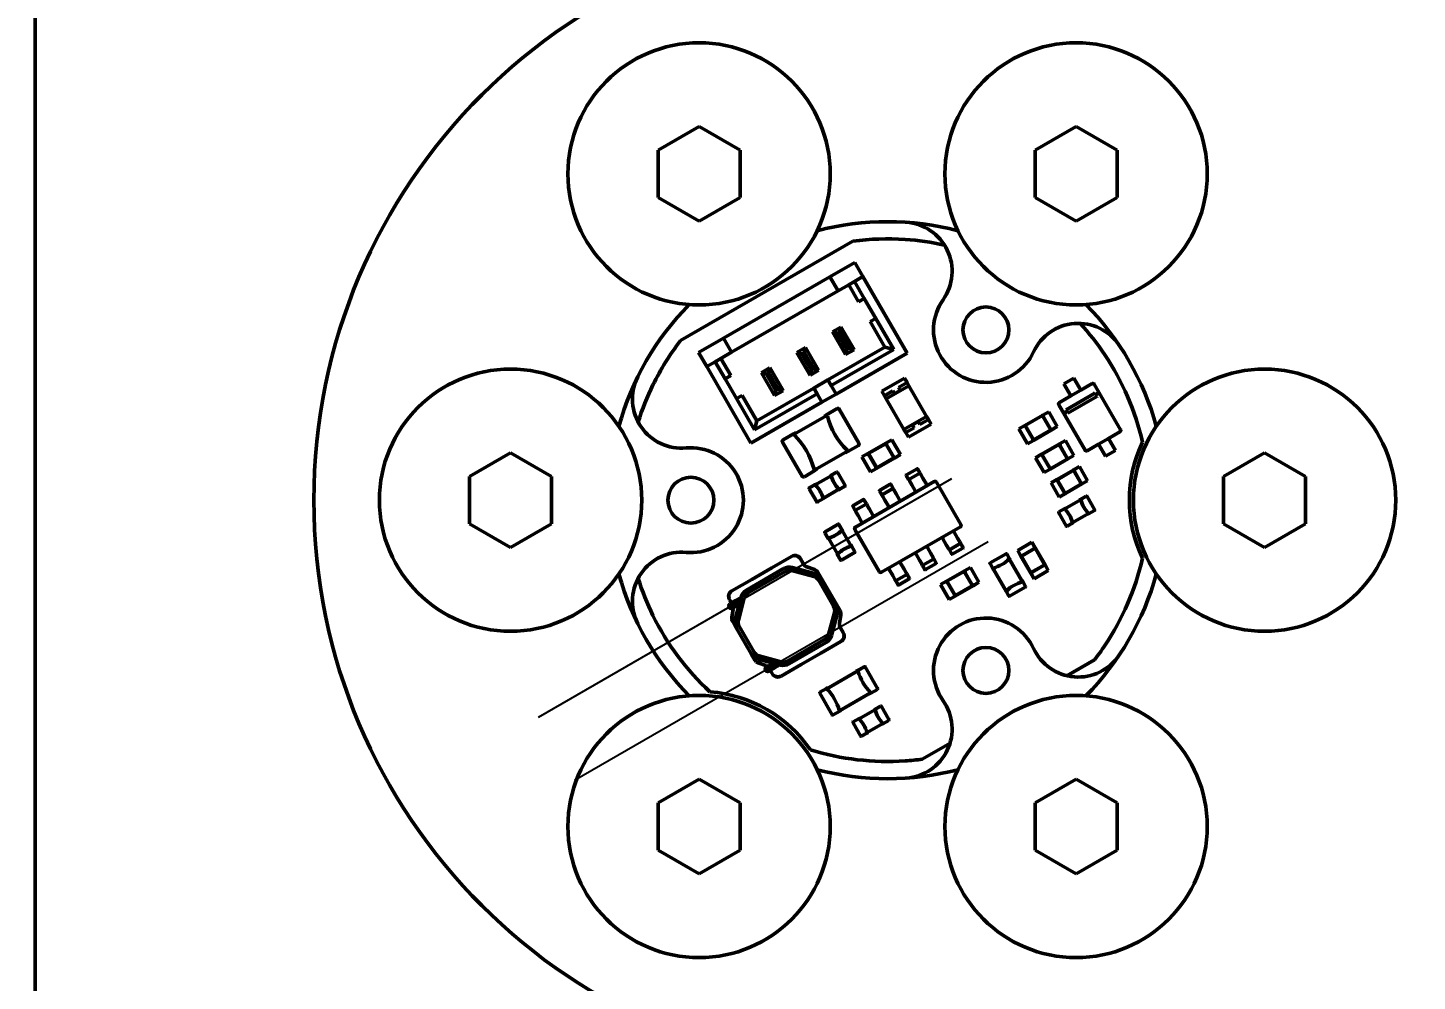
# Model space of a CAD drawing. Header units: millimetres. Extents: x 0 to 594, y 0 to 420.
# Drawn here: x 121.21 to 142.4, y 312.24 to 326.78 of the extents above; entities that cross this region are included whole.
import ezdxf

# ---------------------------------------------------------------- set-up
doc = ezdxf.new("R2010")
doc.units = ezdxf.units.MM
doc.header["$LTSCALE"] = 0.75
doc.linetypes.add('CENTER2', pattern=[28.575, 19.05, -3.175, 3.175, -3.175])
for name, color, linetype, lineweight in [('FD_Dimensions', 7, 'Continuous', 25), ('Smart Centers', 7, 'CENTER2', 25), ('Visible', 7, 'Continuous', 50)]:
    doc.layers.add(name, color=color, linetype=linetype, lineweight=lineweight)
doc.styles.get("Standard").update_dxf_attribs({"font": 'arial.ttf'})
doc.dimstyles.new('Dim-ISO-25', dxfattribs={"dimtxt": 3.5, "dimasz": 3.5, "dimexe": 2.1, "dimexo": 2.1, "dimgap": 1.4, "dimtad": 1, "dimzin": 12, "dimdsep": 46, "dimtxsty": 'Standard', "dimcen": 0, "dimazin": 3, "dimtp": 0.1, "dimtm": 0.1, "dimtfac": 0.714286, "dimtmove": 0, "dimatfit": 3, "dimfxl": 1, "dimtzin": 12, "dimarcsym": 0})

# ---------------------------------------------------------------- blocks, each defined once
blk = doc.blocks.new('*U6')
at = {"layer": 'Smart Centers', "color": 0, "ltscale": 0.75, "transparency": 16777216}
blk.add_line((3.204885, 1.850341), (-3.101131, -1.790439), dxfattribs=at)
blk = doc.blocks.new('*U7')
at = {"layer": 'Smart Centers', "color": 0, "ltscale": 0.75, "transparency": 16777216}
blk.add_line((3.204885, 1.850341), (-3.101131, -1.790439), dxfattribs=at)
blk = doc.blocks.new('*D41')
at = {"layer": 'Defpoints', "color": 0, "transparency": 16777216}
for p in [(124.32042, 329.575664), (111.446465, 309.575664), (124.32042, 309.575664)]:
    blk.add_point(p, dxfattribs=at)
at = {"layer": 'FD_Dimensions', "color": 0, "lineweight": -2, "transparency": 16777216}
for p, q in [((122.22042, 329.575664), (109.346465, 329.575664)), ((111.446465, 326.075664), (111.446465, 313.075664)), ((122.22042, 309.575664), (109.346465, 309.575664))]:
    blk.add_line(p, q, dxfattribs=at)
at = {"layer": 'FD_Dimensions', "color": 0, "transparency": 16777216}
for points in [[(110.863132, 326.075664), (112.029799, 326.075664), (111.446465, 329.575664)], [(110.863132, 313.075664), (112.029799, 313.075664), (111.446465, 309.575664)]]:
    blk.add_solid(points, dxfattribs=at)
at = {"layer": 'FD_Dimensions', "color": 0, "transparency": 16777216, "insert": (108.25946, 319.575664), "char_height": 3.5, "attachment_point": 5, "rotation": 90}
blk.add_mtext('40', dxfattribs=at)
blk = doc.blocks.new('*D42')
at = {"layer": 'Defpoints', "color": 0, "transparency": 16777216}
for p in [(103.32042, 334.575664), (124.32042, 334.575664), (124.32042, 304.575664)]:
    blk.add_point(p, dxfattribs=at)
at = {"layer": 'FD_Dimensions', "color": 0, "lineweight": -2, "transparency": 16777216}
for p, q in [((122.22042, 334.575664), (101.22042, 334.575664)), ((103.32042, 308.075664), (103.32042, 331.075664)), ((122.22042, 304.575664), (101.22042, 304.575664))]:
    blk.add_line(p, q, dxfattribs=at)
at = {"layer": 'FD_Dimensions', "color": 0, "transparency": 16777216}
for points in [[(102.737086, 331.075664), (103.903753, 331.075664), (103.32042, 334.575664)], [(102.737086, 308.075664), (103.903753, 308.075664), (103.32042, 304.575664)]]:
    blk.add_solid(points, dxfattribs=at)
at = {"layer": 'FD_Dimensions', "color": 0, "transparency": 16777216, "insert": (100.133414, 319.575664), "char_height": 3.5, "attachment_point": 5, "rotation": 90}
blk.add_mtext('60', dxfattribs=at)

msp = doc.modelspace()

# ---------------------------------------------------------------- linework, layer by layer
at = {"layer": 'Visible'}
for p, q in [((121.3204, 331.5757), (121.3204, 307.5757)), ((130.8204, 324.9162), (131.4454, 325.277)), ((131.4454, 325.277), (132.0704, 324.9162)), ((136.5704, 324.9162), (137.1954, 325.277)), ((137.1954, 325.277), (137.8204, 324.9162)), ((130.8204, 324.1945), (130.8204, 324.9162)), ((132.0704, 324.9162), (132.0704, 324.1945)), ((136.5704, 324.1945), (136.5704, 324.9162)), ((137.8204, 324.9162), (137.8204, 324.1945)), ((131.4454, 323.8336), (130.8204, 324.1945)), ((132.0704, 324.1945), (131.4454, 323.8336)), ((137.1954, 323.8336), (136.5704, 324.1945)), ((137.8204, 324.1945), (137.1954, 323.8336)), ((131.1627, 322.0105), (133.7908, 323.5279)), ((133.8186, 323.2051), (133.4398, 322.9864)), ((133.9436, 322.9886), (133.8186, 323.2051)), ((133.4398, 322.9864), (131.816, 322.0489)), ((133.4398, 322.9864), (133.5648, 322.7699)), ((133.9436, 322.9886), (133.8137, 322.9136)), ((134.6187, 321.8195), (133.9436, 322.9886)), ((133.5648, 322.7699), (131.941, 321.8324)), ((133.5648, 322.7699), (133.7271, 322.8636)), ((133.8137, 322.9136), (133.7271, 322.8636)), ((133.8771, 322.6038), (133.7271, 322.8636)), ((133.8137, 322.9136), (133.9637, 322.6538)), ((133.9637, 322.6538), (133.8771, 322.6038)), ((134.1387, 322.3507), (133.9637, 322.6538)), ((134.0521, 322.3007), (134.1387, 322.3507)), ((134.1387, 322.3507), (134.4137, 321.8744)), ((133.4792, 322.1431), (133.6091, 322.2181)), ((133.6792, 321.7967), (133.4792, 322.1431)), ((133.5538, 322.1231), (133.4792, 322.1431)), ((133.5891, 322.1435), (133.5538, 322.1231)), ((133.5538, 322.1231), (133.6992, 321.8713)), ((133.6091, 322.2181), (133.5891, 322.1435)), ((133.7345, 321.8917), (133.5891, 322.1435)), ((133.6091, 322.2181), (133.8091, 321.8717)), ((134.2771, 321.911), (134.0521, 322.3007)), ((131.816, 322.0489), (131.4371, 321.8301)), ((131.941, 321.8324), (131.816, 322.0489)), ((132.9379, 321.8306), (133.0678, 321.9056)), ((133.0678, 321.9056), (133.0478, 321.831)), ((133.0678, 321.9056), (133.2678, 321.5592)), ((133.4111, 321.411), (134.2771, 321.911)), ((133.6992, 321.8713), (133.7345, 321.8917)), ((133.8091, 321.8717), (133.7345, 321.8917)), ((134.2771, 321.911), (134.4137, 321.8744)), ((131.5621, 321.6136), (131.4371, 321.8301)), ((131.692, 321.6886), (131.5621, 321.6136)), ((131.7786, 321.7386), (131.692, 321.6886)), ((131.842, 321.4288), (131.692, 321.6886)), ((131.7786, 321.7386), (131.941, 321.8324)), ((131.7786, 321.7386), (131.9286, 321.4788)), ((133.1379, 321.4842), (132.9379, 321.8306)), ((133.0125, 321.8106), (132.9379, 321.8306)), ((133.0478, 321.831), (133.0125, 321.8106)), ((133.0125, 321.8106), (133.1579, 321.5588)), ((133.1932, 321.5792), (133.0478, 321.831)), ((134.4137, 321.8744), (133.4611, 321.3244)), ((133.5361, 321.1945), (134.6187, 321.8195)), ((133.8091, 321.8717), (133.6792, 321.7967)), ((133.6992, 321.8713), (133.6792, 321.7967)), ((131.5621, 321.6136), (132.2371, 320.4445)), ((131.842, 321.4288), (131.9286, 321.4788)), ((132.3966, 321.5181), (132.5266, 321.5931)), ((132.5966, 321.1717), (132.3966, 321.5181)), ((132.4712, 321.4981), (132.3966, 321.5181)), ((132.5066, 321.5185), (132.4712, 321.4981)), ((132.4712, 321.4981), (132.6166, 321.2463)), ((132.5266, 321.5931), (132.5066, 321.5185)), ((132.652, 321.2667), (132.5066, 321.5185)), ((132.5266, 321.5931), (132.7266, 321.2467)), ((133.2678, 321.5592), (133.1379, 321.4842)), ((133.1579, 321.5588), (133.1379, 321.4842)), ((133.1579, 321.5588), (133.1932, 321.5792)), ((133.2678, 321.5592), (133.1932, 321.5792)), ((132.017, 321.1257), (131.842, 321.4288)), ((132.3286, 320.786), (133.1946, 321.286)), ((132.7266, 321.2467), (132.5966, 321.1717)), ((132.6166, 321.2463), (132.5966, 321.1717)), ((132.6166, 321.2463), (132.652, 321.2667)), ((132.7266, 321.2467), (132.652, 321.2667)), ((133.1946, 321.286), (133.4111, 321.411)), ((133.1946, 321.286), (133.2446, 321.1994)), ((133.4611, 321.3244), (133.4111, 321.411)), ((133.4611, 321.3244), (133.5361, 321.1945)), ((134.5785, 321.439), (134.2321, 321.239)), ((134.2721, 321.1697), (134.402, 321.2447)), ((134.646, 321.3221), (134.2996, 321.1221)), ((134.402, 321.2447), (134.427, 321.2014)), ((134.5136, 321.2514), (134.427, 321.2014)), ((134.4886, 321.2947), (134.6185, 321.3697)), ((134.5136, 321.2514), (134.4886, 321.2947)), ((134.6185, 321.3697), (134.5785, 321.439)), ((134.646, 321.3221), (134.6185, 321.3697)), ((134.916, 320.8544), (134.646, 321.3221)), ((137.0079, 321.3502), (137.1594, 321.4377)), ((137.1141, 321.1662), (137.0079, 321.3502)), ((137.2657, 321.2537), (137.1141, 321.1662)), ((137.1594, 321.4377), (137.2657, 321.2537)), ((137.439, 321.3538), (137.2657, 321.2537)), ((137.8731, 320.6517), (137.473, 321.3446)), ((132.1036, 321.1757), (132.017, 321.1257)), ((132.292, 320.6494), (132.017, 321.1257)), ((132.1036, 321.1757), (132.3286, 320.786)), ((132.2371, 320.4445), (133.3196, 321.0695)), ((133.2446, 321.1994), (132.292, 320.6494)), ((133.2446, 321.1994), (133.3196, 321.0695)), ((133.3196, 321.0695), (133.5361, 321.1945)), ((134.2721, 321.1697), (134.2321, 321.239)), ((134.2721, 321.1697), (134.2996, 321.1221)), ((134.2996, 321.1221), (134.5696, 320.6544)), ((136.9317, 321.0321), (137.3318, 320.3392)), ((137.1141, 321.1662), (136.9408, 321.0662)), ((137.4835, 321.2106), (137.0425, 320.956)), ((137.0715, 320.9058), (137.5125, 321.1604)), ((137.4835, 321.2106), (137.4878, 321.2131)), ((137.4878, 321.2131), (137.5168, 321.1629)), ((137.5168, 321.1629), (137.5125, 321.1604)), ((132.8934, 320.5821), (133.3927, 320.8704)), ((133.3546, 320.8599), (133.3901, 320.8804)), ((133.3596, 320.8513), (133.3546, 320.8599)), ((133.3901, 320.8804), (133.5494, 320.9724)), ((133.3963, 320.8782), (133.3976, 320.879)), ((133.3988, 320.8739), (133.3963, 320.8782)), ((133.3988, 320.8739), (133.3981, 320.8766)), ((133.4001, 320.8746), (133.3988, 320.8739)), ((133.5836, 320.9633), (133.8836, 320.4436)), ((134.5696, 320.6544), (134.916, 320.8544)), ((134.9435, 320.8068), (134.916, 320.8544)), ((136.4135, 320.7158), (136.6863, 320.8733)), ((136.6843, 320.8661), (136.4206, 320.7139)), ((136.6843, 320.8661), (136.6863, 320.8733)), ((136.8103, 320.6479), (136.6843, 320.8661)), ((136.7772, 320.9258), (136.6863, 320.8733)), ((136.6863, 320.8733), (136.6994, 320.8506)), ((136.6971, 320.8492), (136.6994, 320.8506)), ((136.6971, 320.8492), (136.8021, 320.6674)), ((136.9084, 320.6985), (136.7772, 320.9258)), ((137.0382, 320.9535), (137.0425, 320.956)), ((137.0672, 320.9033), (137.0382, 320.9535)), ((137.0715, 320.9058), (137.0672, 320.9033)), ((132.292, 320.6494), (132.3286, 320.786)), ((132.9216, 320.6099), (132.8861, 320.5894)), ((132.9266, 320.6013), (132.9216, 320.6099)), ((134.5696, 320.6544), (134.5971, 320.6068)), ((134.5971, 320.6068), (134.727, 320.6818)), ((134.9835, 320.7375), (134.6371, 320.5375)), ((134.7886, 320.7751), (134.702, 320.7251)), ((134.727, 320.6818), (134.702, 320.7251)), ((134.7886, 320.7751), (134.8136, 320.7318)), ((134.8136, 320.7318), (134.9435, 320.8068)), ((134.9435, 320.8068), (134.9835, 320.7375)), ((136.4135, 320.7158), (136.3225, 320.6633)), ((136.3225, 320.6633), (136.4538, 320.436)), ((136.4135, 320.7158), (136.4206, 320.7139)), ((136.4266, 320.6931), (136.4135, 320.7158)), ((136.4206, 320.7139), (136.5466, 320.4956)), ((136.4266, 320.6931), (136.4289, 320.6944)), ((136.5339, 320.5125), (136.4289, 320.6944)), ((136.8175, 320.646), (136.5447, 320.4885)), ((136.5466, 320.4956), (136.8103, 320.6479)), ((136.8044, 320.6687), (136.8021, 320.6674)), ((136.8175, 320.646), (136.8044, 320.6687)), ((136.8103, 320.6479), (136.8175, 320.646)), ((136.8175, 320.646), (136.9084, 320.6985)), ((137.6907, 320.5176), (137.864, 320.6176)), ((133.0176, 319.9436), (132.7176, 320.4633)), ((132.7267, 320.4974), (132.8861, 320.5894)), ((132.8836, 320.5822), (132.8849, 320.5829)), ((132.8874, 320.5786), (132.8849, 320.5829)), ((132.8853, 320.5805), (132.8874, 320.5786)), ((132.8874, 320.5786), (132.8861, 320.5779)), ((133.8744, 320.4095), (133.7151, 320.3175)), ((134.021, 320.2877), (134.2938, 320.4452)), ((134.2919, 320.438), (134.0281, 320.2858)), ((134.2919, 320.438), (134.2938, 320.4452)), ((134.4178, 320.2198), (134.2919, 320.438)), ((134.3847, 320.4977), (134.2938, 320.4452)), ((134.2938, 320.4452), (134.3069, 320.4225)), ((134.3046, 320.4211), (134.3069, 320.4225)), ((134.3046, 320.4211), (134.4096, 320.2393)), ((134.516, 320.2704), (134.3847, 320.4977)), ((134.5971, 320.6068), (134.6371, 320.5375)), ((136.4538, 320.436), (136.5447, 320.4885)), ((136.5339, 320.5125), (136.5316, 320.5112)), ((136.5316, 320.5112), (136.5447, 320.4885)), ((136.5447, 320.4885), (136.5466, 320.4956)), ((136.6675, 320.2758), (136.9403, 320.4334)), ((136.9383, 320.4262), (136.6746, 320.2739)), ((136.9383, 320.4262), (136.9403, 320.4334)), ((137.0643, 320.2079), (136.9383, 320.4262)), ((137.0312, 320.4859), (136.9403, 320.4334)), ((136.9403, 320.4334), (136.9534, 320.4106)), ((136.9511, 320.4093), (136.9534, 320.4106)), ((136.9511, 320.4093), (137.0561, 320.2274)), ((137.1624, 320.2585), (137.0312, 320.4859)), ((137.3658, 320.33), (137.5391, 320.4301)), ((137.5391, 320.4301), (137.6907, 320.5176)), ((137.5391, 320.4301), (137.6454, 320.2461)), ((137.7969, 320.3336), (137.6907, 320.5176)), ((127.9454, 319.9365), (128.5704, 320.2974)), ((128.5704, 320.2974), (129.1954, 319.9365)), ((133.7077, 320.3248), (133.2084, 320.0365)), ((133.6746, 320.3057), (133.6796, 320.297)), ((133.7151, 320.3175), (133.6796, 320.297)), ((133.7138, 320.3283), (133.7151, 320.329)), ((133.7138, 320.3283), (133.7163, 320.324)), ((133.7138, 320.3283), (133.7158, 320.3264)), ((133.7176, 320.3247), (133.7163, 320.324)), ((134.021, 320.2877), (133.93, 320.2352)), ((133.93, 320.2352), (134.0613, 320.0079)), ((134.021, 320.2877), (134.0281, 320.2858)), ((134.0341, 320.265), (134.021, 320.2877)), ((134.0281, 320.2858), (134.1541, 320.0675)), ((134.0341, 320.265), (134.0364, 320.2663)), ((134.1414, 320.0844), (134.0364, 320.2663)), ((134.425, 320.2179), (134.1522, 320.0604)), ((134.1541, 320.0675), (134.4178, 320.2198)), ((134.4119, 320.2406), (134.4096, 320.2393)), ((134.425, 320.2179), (134.4119, 320.2406)), ((134.4178, 320.2198), (134.425, 320.2179)), ((134.425, 320.2179), (134.516, 320.2704)), ((136.6675, 320.2758), (136.5765, 320.2233)), ((136.5765, 320.2233), (136.7078, 319.996)), ((136.6675, 320.2758), (136.6746, 320.2739)), ((136.6806, 320.2531), (136.6675, 320.2758)), ((136.6746, 320.2739), (136.8006, 320.0557)), ((136.6806, 320.2531), (136.6829, 320.2544)), ((136.7879, 320.0726), (136.6829, 320.2544)), ((137.0715, 320.206), (136.7987, 320.0485)), ((136.8006, 320.0557), (137.0643, 320.2079)), ((137.0584, 320.2288), (137.0561, 320.2274)), ((137.0715, 320.206), (137.0584, 320.2288)), ((137.0643, 320.2079), (137.0715, 320.206)), ((137.0715, 320.206), (137.1624, 320.2585)), ((137.6454, 320.2461), (137.7969, 320.3336)), ((139.4454, 319.9365), (140.0704, 320.2974)), ((140.0704, 320.2974), (140.6954, 319.9365)), ((133.2111, 320.0265), (133.0517, 319.9345)), ((133.2011, 320.0323), (133.2024, 320.033)), ((133.2024, 320.033), (133.2049, 320.0287)), ((133.203, 320.0303), (133.2024, 320.033)), ((133.2049, 320.0287), (133.2036, 320.028)), ((133.2111, 320.0265), (133.2466, 320.047)), ((133.2416, 320.0557), (133.2466, 320.047)), ((133.4555, 319.954), (133.5435, 320.0048)), ((133.5571, 320.0011), (133.6721, 319.8019)), ((134.0613, 320.0079), (134.1522, 320.0604)), ((134.1414, 320.0844), (134.1391, 320.0831)), ((134.1391, 320.0831), (134.1522, 320.0604)), ((134.1522, 320.0604), (134.1541, 320.0675)), ((134.7706, 320.0553), (134.6072, 319.961)), ((134.6463, 319.8932), (134.8097, 319.9876)), ((134.7773, 320.0535), (134.8136, 319.9906)), ((134.8136, 319.9906), (134.8139, 319.9901)), ((134.8139, 319.9901), (134.8264, 319.9686)), ((136.7078, 319.996), (136.7987, 320.0485)), ((136.7879, 320.0726), (136.7856, 320.0713)), ((136.7856, 320.0713), (136.7987, 320.0485)), ((136.7987, 320.0485), (136.8006, 320.0557)), ((136.8993, 319.8892), (137.1591, 320.0392)), ((137.1573, 320.0324), (136.9062, 319.8874)), ((137.1591, 320.0392), (137.1573, 320.0324)), ((137.2773, 319.8246), (137.1573, 320.0324)), ((137.2457, 320.0892), (137.1591, 320.0392)), ((137.1716, 320.0176), (137.1591, 320.0392)), ((137.1695, 320.0163), (137.1716, 320.0176)), ((137.1695, 320.0163), (137.2695, 319.8431)), ((137.3707, 319.8727), (137.2457, 320.0892)), ((127.9454, 319.2148), (127.9454, 319.9365)), ((129.1954, 319.9365), (129.1954, 319.2148)), ((133.1278, 319.7648), (133.2157, 319.8156)), ((133.2146, 319.8134), (133.2154, 319.8138)), ((133.2172, 319.8106), (133.2154, 319.8138)), ((133.2274, 319.8223), (133.2157, 319.8156)), ((133.2157, 319.8122), (133.2172, 319.8106)), ((133.2172, 319.8106), (133.2164, 319.8102)), ((133.2182, 319.8112), (133.458, 319.9497)), ((133.2299, 319.818), (133.2274, 319.8223)), ((133.4439, 319.9473), (133.4555, 319.954)), ((133.4464, 319.943), (133.4439, 319.9473)), ((133.4572, 319.9534), (133.458, 319.9539)), ((133.459, 319.9503), (133.4572, 319.9534)), ((133.459, 319.9503), (133.4584, 319.9523)), ((133.4598, 319.9507), (133.459, 319.9503)), ((133.6685, 319.7883), (133.5805, 319.7375)), ((133.829, 319.1641), (135.0329, 319.8591)), ((134.3621, 319.8195), (134.1987, 319.7252)), ((134.3689, 319.8177), (134.4052, 319.7548)), ((134.6417, 319.8913), (134.6054, 319.9542)), ((134.642, 319.8908), (134.6417, 319.8913)), ((134.6544, 319.8693), (134.642, 319.8908)), ((134.6877, 319.8116), (134.6544, 319.8693)), ((134.6877, 319.8116), (134.7409, 319.7194)), ((134.8264, 319.9686), (134.8597, 319.9109)), ((134.9129, 319.8186), (134.8597, 319.9109)), ((134.9129, 319.8186), (134.9254, 319.7971)), ((135.0668, 319.8501), (135.4391, 319.2051)), ((136.8993, 319.8892), (136.8127, 319.8392)), ((136.8127, 319.8392), (136.9377, 319.6227)), ((136.9062, 319.8874), (136.8993, 319.8892)), ((136.8993, 319.8892), (136.9118, 319.8676)), ((136.9062, 319.8874), (137.0262, 319.6796)), ((136.9118, 319.8676), (136.914, 319.8688)), ((137.014, 319.6956), (136.914, 319.8688)), ((137.2841, 319.8227), (137.0243, 319.6727)), ((137.0262, 319.6796), (137.2773, 319.8246)), ((137.2716, 319.8444), (137.2695, 319.8431)), ((137.2716, 319.8444), (137.2841, 319.8227)), ((137.2841, 319.8227), (137.2773, 319.8246)), ((137.2841, 319.8227), (137.3707, 319.8727)), ((139.4454, 319.2148), (139.4454, 319.9365)), ((140.6954, 319.9365), (140.6954, 319.2148)), ((133.2391, 319.5519), (133.1241, 319.7511)), ((133.3407, 319.5991), (133.2528, 319.5483)), ((133.578, 319.7418), (133.3382, 319.6034)), ((133.3407, 319.5991), (133.3524, 319.6058)), ((133.3499, 319.6101), (133.3524, 319.6058)), ((133.5664, 319.7351), (133.5689, 319.7308)), ((133.5805, 319.7375), (133.5689, 319.7308)), ((133.579, 319.7424), (133.5798, 319.7429)), ((133.579, 319.7424), (133.5808, 319.7392)), ((133.579, 319.7424), (133.5805, 319.7409)), ((133.5816, 319.7397), (133.5808, 319.7392)), ((133.9537, 319.5837), (133.7903, 319.4894)), ((133.9604, 319.5819), (133.9967, 319.519)), ((134.2332, 319.6555), (134.1969, 319.7184)), ((134.2335, 319.655), (134.2332, 319.6555)), ((134.2459, 319.6335), (134.2335, 319.655)), ((134.2378, 319.6574), (134.4012, 319.7517)), ((134.2793, 319.5758), (134.2459, 319.6335)), ((134.2793, 319.5758), (134.3325, 319.4835)), ((134.4052, 319.7548), (134.4055, 319.7543)), ((134.4055, 319.7543), (134.4179, 319.7328)), ((134.4179, 319.7328), (134.4512, 319.675)), ((134.5045, 319.5828), (134.4512, 319.675)), ((134.5045, 319.5828), (134.5169, 319.5613)), ((134.7534, 319.6978), (134.7409, 319.7194)), ((136.9377, 319.6227), (137.0243, 319.6727)), ((137.014, 319.6956), (137.0118, 319.6944)), ((137.0243, 319.6727), (137.0118, 319.6944)), ((137.0241, 319.4423), (137.2639, 319.5807)), ((137.0262, 319.6796), (137.0243, 319.6727)), ((137.2498, 319.5783), (137.2614, 319.585)), ((137.2523, 319.574), (137.2498, 319.5783)), ((137.2614, 319.585), (137.3493, 319.6358)), ((137.2631, 319.5844), (137.2639, 319.5849)), ((137.2649, 319.5813), (137.2631, 319.5844)), ((137.2649, 319.5813), (137.2643, 319.5833)), ((137.2657, 319.5817), (137.2649, 319.5813)), ((137.363, 319.6321), (137.478, 319.4329)), ((133.8248, 319.4197), (133.7885, 319.4826)), ((133.8251, 319.4192), (133.8248, 319.4197)), ((133.8375, 319.3977), (133.8251, 319.4192)), ((133.8294, 319.4216), (133.9928, 319.5159)), ((133.8708, 319.3399), (133.8375, 319.3977)), ((133.8708, 319.3399), (133.9241, 319.2477)), ((133.9967, 319.519), (133.997, 319.5185)), ((133.997, 319.5185), (134.0095, 319.497)), ((134.0095, 319.497), (134.0428, 319.4392)), ((134.096, 319.347), (134.0428, 319.4392)), ((134.096, 319.347), (134.1085, 319.3255)), ((134.345, 319.462), (134.3325, 319.4835)), ((137.045, 319.1829), (136.93, 319.3821)), ((136.9337, 319.3958), (137.0216, 319.4466)), ((137.0205, 319.4444), (137.0213, 319.4448)), ((137.0231, 319.4417), (137.0213, 319.4448)), ((137.0332, 319.4533), (137.0216, 319.4466)), ((137.0216, 319.4432), (137.0231, 319.4417)), ((137.0231, 319.4417), (137.0223, 319.4412)), ((137.0357, 319.449), (137.0332, 319.4533)), ((137.3839, 319.3728), (137.1441, 319.2344)), ((137.3723, 319.3661), (137.3748, 319.3618)), ((137.3864, 319.3685), (137.3748, 319.3618)), ((137.3849, 319.3734), (137.3857, 319.3739)), ((137.3849, 319.3734), (137.3867, 319.3702)), ((137.3849, 319.3734), (137.3864, 319.3719)), ((137.4743, 319.4193), (137.3864, 319.3685)), ((137.3875, 319.3707), (137.3867, 319.3702)), ((128.5704, 318.854), (127.9454, 319.2148)), ((129.1954, 319.2148), (128.5704, 318.854)), ((133.3663, 319.0936), (133.5655, 319.2086)), ((133.5791, 319.205), (133.6299, 319.117)), ((134.1923, 318.4853), (133.8199, 319.1302)), ((133.9365, 319.2262), (133.9241, 319.2477)), ((135.43, 319.1712), (134.2262, 318.4762)), ((137.1466, 319.2301), (137.0587, 319.1793)), ((137.1466, 319.2301), (137.1582, 319.2368)), ((137.1557, 319.2411), (137.1582, 319.2368)), ((140.0704, 318.854), (139.4454, 319.2148)), ((140.6954, 319.2148), (140.0704, 318.854)), ((133.4134, 318.992), (133.3626, 319.08)), ((133.4134, 318.992), (133.4201, 318.9804)), ((133.5562, 318.7548), (133.4178, 318.9945)), ((133.4245, 318.9829), (133.4201, 318.9804)), ((133.625, 319.1155), (133.6245, 319.1163)), ((133.625, 319.1155), (133.6282, 319.1174)), ((133.6265, 319.117), (133.625, 319.1155)), ((133.6256, 319.1145), (133.764, 318.8748)), ((133.6277, 319.1182), (133.6282, 319.1174)), ((133.6366, 319.1054), (133.6299, 319.117)), ((133.6323, 319.1029), (133.6366, 319.1054)), ((135.163, 318.9883), (135.1506, 319.0099)), ((135.163, 318.9883), (135.2162, 318.8961)), ((135.4296, 318.9137), (135.2663, 318.8194)), ((135.3225, 319.1092), (135.335, 319.0876)), ((135.3882, 318.9954), (135.335, 319.0876)), ((135.3882, 318.9954), (135.4216, 318.9377)), ((135.4216, 318.9377), (135.434, 318.9162)), ((135.434, 318.9162), (135.4343, 318.9156)), ((135.4343, 318.9156), (135.4706, 318.8528)), ((136.5211, 318.9353), (136.3046, 318.8103)), ((136.5711, 318.8487), (136.5211, 318.9353)), ((132.5534, 318.5417), (132.8565, 318.7167)), ((133.5495, 318.7664), (133.5451, 318.7639)), ((133.5518, 318.7523), (133.5451, 318.7639)), ((133.6026, 318.6643), (133.5518, 318.7523)), ((133.5568, 318.7537), (133.5536, 318.7519)), ((133.5541, 318.7511), (133.5536, 318.7519)), ((133.5568, 318.7537), (133.5552, 318.7522)), ((133.5568, 318.7537), (133.5572, 318.7529)), ((133.8155, 318.7756), (133.6163, 318.6606)), ((133.7573, 318.8864), (133.7616, 318.8889)), ((133.7616, 318.8889), (133.7683, 318.8773)), ((133.7646, 318.8737), (133.7678, 318.8755)), ((133.7646, 318.8737), (133.7667, 318.8743)), ((133.7651, 318.8729), (133.7646, 318.8737)), ((133.7678, 318.8755), (133.7682, 318.8747)), ((133.7683, 318.8773), (133.8191, 318.7893)), ((134.7546, 318.7525), (134.7421, 318.7741)), ((134.7546, 318.7525), (134.8078, 318.6603)), ((134.9141, 318.8734), (134.9265, 318.8518)), ((134.9798, 318.7596), (134.9265, 318.8518)), ((134.9798, 318.7596), (135.0131, 318.7019)), ((135.0131, 318.7019), (135.0255, 318.6803)), ((135.2496, 318.8384), (135.2162, 318.8961)), ((135.262, 318.8169), (135.2496, 318.8384)), ((135.2623, 318.8163), (135.262, 318.8169)), ((135.2986, 318.7535), (135.2623, 318.8163)), ((135.3054, 318.7517), (135.4688, 318.846)), ((135.885, 318.6188), (136.1269, 318.7584)), ((136.1369, 318.7557), (136.1795, 318.682)), ((136.3046, 318.8103), (136.3546, 318.7237)), ((136.3546, 318.7237), (136.3763, 318.7362)), ((136.3614, 318.7219), (136.3546, 318.7237)), ((136.5046, 318.4639), (136.3546, 318.7237)), ((136.5693, 318.8419), (136.3614, 318.7219)), ((136.3614, 318.7219), (136.5064, 318.4707)), ((136.3775, 318.7341), (136.3763, 318.7362)), ((136.3775, 318.7341), (136.5507, 318.8341)), ((136.5711, 318.8487), (136.5495, 318.8362)), ((136.5495, 318.8362), (136.5507, 318.8341)), ((136.5693, 318.8419), (136.5711, 318.8487)), ((136.7143, 318.5907), (136.5693, 318.8419)), ((136.5711, 318.8487), (136.7211, 318.5889)), ((132.1682, 318.2039), (132.7354, 318.5314)), ((132.2502, 318.3667), (132.5534, 318.5417)), ((133.1934, 318.41), (132.8553, 318.5006)), ((132.8682, 318.5489), (133.2063, 318.4583)), ((133.029, 318.6179), (132.9931, 318.6801)), ((133.0379, 318.6025), (133.029, 318.6179)), ((133.2046, 318.5169), (133.0903, 318.5585)), ((134.3461, 318.5167), (134.3337, 318.5383)), ((134.3461, 318.5167), (134.3994, 318.4245)), ((134.5056, 318.6375), (134.5181, 318.616)), ((134.5713, 318.5238), (134.5181, 318.616)), ((134.5713, 318.5238), (134.6047, 318.466)), ((134.8411, 318.6026), (134.8078, 318.6603)), ((134.8536, 318.5811), (134.8411, 318.6026)), ((134.8539, 318.5805), (134.8536, 318.5811)), ((134.8902, 318.5177), (134.8539, 318.5805)), ((135.0212, 318.6779), (134.8578, 318.5836)), ((134.8969, 318.5158), (135.0603, 318.6102)), ((135.0255, 318.6803), (135.0258, 318.6798)), ((135.0258, 318.6798), (135.0621, 318.6169)), ((135.219, 318.3397), (135.4918, 318.4972)), ((135.4898, 318.49), (135.2261, 318.3378)), ((135.4918, 318.4972), (135.4898, 318.49)), ((135.6158, 318.2718), (135.4898, 318.49)), ((135.5827, 318.5497), (135.4918, 318.4972)), ((135.5049, 318.4745), (135.4918, 318.4972)), ((135.7139, 318.3224), (135.5827, 318.5497)), ((135.9247, 318.5355), (135.8823, 318.6088)), ((135.9247, 318.5355), (135.9338, 318.5197)), ((135.927, 318.5388), (135.9276, 318.5377)), ((136.1298, 318.1875), (135.9278, 318.5373)), ((135.937, 318.5215), (135.9338, 318.5197)), ((136.174, 318.6799), (136.1781, 318.6823)), ((136.1763, 318.6801), (136.3777, 318.3313)), ((136.1775, 318.6835), (136.1781, 318.6823)), ((136.1883, 318.6666), (136.1795, 318.682)), ((136.1852, 318.6648), (136.1883, 318.6666)), ((136.5064, 318.4707), (136.7143, 318.5907)), ((136.6982, 318.5786), (136.525, 318.4786)), ((136.5546, 318.3773), (136.7711, 318.5023)), ((136.6982, 318.5786), (136.6995, 318.5764)), ((136.6995, 318.5764), (136.7211, 318.5889)), ((136.7211, 318.5889), (136.7143, 318.5907)), ((136.7711, 318.5023), (136.7211, 318.5889)), ((131.9471, 318.1917), (132.2502, 318.3667)), ((132.7604, 318.4881), (132.1932, 318.1606)), ((133.257, 318.4729), (133.3126, 318.3767)), ((133.4968, 317.9577), (133.2693, 318.3517)), ((133.3126, 318.3767), (133.5401, 317.9827)), ((134.4327, 318.3668), (134.3994, 318.4245)), ((134.4451, 318.3452), (134.4327, 318.3668)), ((134.4454, 318.3447), (134.4451, 318.3452)), ((134.4817, 318.2818), (134.4454, 318.3447)), ((134.6128, 318.4421), (134.4494, 318.3478)), ((134.4885, 318.28), (134.6519, 318.3744)), ((134.6047, 318.466), (134.6171, 318.4445)), ((134.6171, 318.4445), (134.6174, 318.444)), ((134.6174, 318.444), (134.6537, 318.3811)), ((135.219, 318.3397), (135.128, 318.2872)), ((135.128, 318.2872), (135.2593, 318.0599)), ((135.2261, 318.3378), (135.219, 318.3397)), ((135.219, 318.3397), (135.2321, 318.317)), ((135.2261, 318.3378), (135.3521, 318.1195)), ((135.2321, 318.317), (135.2344, 318.3183)), ((135.3394, 318.1364), (135.2344, 318.3183)), ((135.5026, 318.4732), (135.5049, 318.4745)), ((135.5026, 318.4732), (135.6076, 318.2913)), ((135.6099, 318.2926), (135.6076, 318.2913)), ((135.6099, 318.2926), (135.623, 318.2699)), ((135.623, 318.2699), (135.7139, 318.3224)), ((136.3689, 318.3466), (136.372, 318.3485)), ((136.372, 318.3485), (136.3809, 318.3331)), ((136.3764, 318.3294), (136.3805, 318.3318)), ((136.3805, 318.3318), (136.3812, 318.3307)), ((136.3809, 318.3331), (136.4235, 318.2594)), ((136.5263, 318.4764), (136.5046, 318.4639)), ((136.5046, 318.4639), (136.5064, 318.4707)), ((136.5046, 318.4639), (136.5546, 318.3773)), ((136.5263, 318.4764), (136.525, 318.4786)), ((131.996, 317.7595), (132.0866, 318.0976)), ((132.085, 318.0916), (132.0033, 318.0444)), ((132.1349, 318.0847), (132.0443, 317.7466)), ((135.2593, 318.0599), (135.3502, 318.1124)), ((135.3394, 318.1364), (135.3371, 318.1351)), ((135.3502, 318.1124), (135.3371, 318.1351)), ((135.623, 318.2699), (135.3502, 318.1124)), ((135.3521, 318.1195), (135.3502, 318.1124)), ((135.3521, 318.1195), (135.6158, 318.2718)), ((135.623, 318.2699), (135.6158, 318.2718)), ((136.1207, 318.2033), (136.1175, 318.2015)), ((136.1266, 318.1857), (136.1175, 318.2015)), ((136.1689, 318.1124), (136.1266, 318.1857)), ((136.13, 318.1872), (136.1307, 318.186)), ((136.4208, 318.2493), (136.179, 318.1097)), ((131.9105, 318.0551), (131.9384, 318.0069)), ((132.0033, 318.0444), (131.9167, 317.9944)), ((131.9672, 317.9101), (131.9461, 317.7903)), ((131.9542, 317.9295), (132.0408, 317.9795)), ((132.0576, 317.9891), (132.0408, 317.9795)), ((133.4187, 317.5247), (133.5093, 317.8628)), ((133.5401, 317.9827), (133.5956, 317.8865)), ((132.0135, 317.6267), (131.958, 317.7229)), ((132.0568, 317.6517), (132.2843, 317.2577)), ((133.5576, 317.8499), (133.467, 317.5118)), ((133.5864, 317.6993), (133.6075, 317.8191)), ((132.241, 317.2327), (132.0135, 317.6267)), ((132.7932, 317.1213), (133.3604, 317.4488)), ((133.6071, 317.6165), (133.5983, 317.6319)), ((133.6431, 317.5543), (133.6071, 317.6165)), ((132.2966, 317.1365), (132.241, 317.2327)), ((133.3854, 317.4055), (132.8182, 317.078)), ((133.3034, 317.2427), (133.0002, 317.0677)), ((133.6065, 317.4177), (133.3034, 317.2427)), ((132.6854, 317.0605), (132.3473, 317.1511)), ((132.349, 317.0925), (132.4633, 317.0509)), ((132.3602, 317.1994), (132.6983, 317.1088)), ((132.5602, 317.0799), (132.4736, 317.0299)), ((132.5111, 316.965), (132.5977, 317.015)), ((132.5769, 317.0896), (132.5602, 317.0799)), ((132.6794, 317.0622), (132.5977, 317.015)), ((133.0002, 317.0677), (132.6971, 316.8927)), ((133.865, 316.9775), (133.9648, 317.0351)), ((133.9784, 317.0314), (134.1684, 316.7023)), ((137.4781, 317.1412), (137.0553, 316.8971)), ((132.5327, 316.9775), (132.5605, 316.9293)), ((133.3915, 316.6983), (133.8675, 316.9731)), ((133.865, 316.9775), (133.8435, 316.9651)), ((133.846, 316.9607), (133.8435, 316.9651)), ((133.8696, 316.9743), (133.868, 316.9734)), ((133.4756, 316.3023), (133.2856, 316.6314)), ((133.2893, 316.6451), (133.389, 316.7026)), ((133.389, 316.7026), (133.4105, 316.7151)), ((133.391, 316.698), (133.3895, 316.6971)), ((133.413, 316.7107), (133.4105, 316.7151)), ((134.0619, 316.635), (133.5871, 316.3609)), ((134.041, 316.623), (134.0435, 316.6186)), ((134.0435, 316.6186), (134.0644, 316.6307)), ((134.0616, 316.6382), (134.0648, 316.6325)), ((134.1648, 316.6886), (134.0644, 316.6307)), ((134.0664, 316.6334), (134.0648, 316.6325)), ((133.608, 316.373), (133.6105, 316.3686)), ((133.8879, 316.2384), (134.1276, 316.3768)), ((134.1135, 316.3744), (134.1251, 316.3811)), ((134.116, 316.3701), (134.1135, 316.3744)), ((134.1251, 316.3811), (134.2131, 316.4319)), ((134.1268, 316.3806), (134.1276, 316.381)), ((134.1287, 316.3774), (134.1268, 316.3806)), ((134.1287, 316.3774), (134.1281, 316.3795)), ((134.1295, 316.3779), (134.1287, 316.3774)), ((134.2268, 316.4283), (134.3418, 316.2291)), ((133.5896, 316.3566), (133.4893, 316.2986)), ((133.5846, 316.3628), (133.5878, 316.3571)), ((133.5878, 316.3571), (133.5863, 316.3562)), ((133.6105, 316.3686), (133.5896, 316.3566)), ((133.9087, 315.9791), (133.7937, 316.1783)), ((133.7974, 316.1919), (133.8854, 316.2427)), ((133.8842, 316.2405), (133.885, 316.241)), ((133.8868, 316.2378), (133.885, 316.241)), ((133.897, 316.2494), (133.8854, 316.2427)), ((133.8854, 316.2393), (133.8868, 316.2378)), ((133.8868, 316.2378), (133.886, 316.2373)), ((133.8995, 316.2451), (133.897, 316.2494)), ((134.2476, 316.1689), (134.0079, 316.0305)), ((134.236, 316.1622), (134.2385, 316.1579)), ((134.2501, 316.1646), (134.2385, 316.1579)), ((134.2487, 316.1696), (134.2495, 316.17)), ((134.2487, 316.1696), (134.2505, 316.1664)), ((134.2487, 316.1696), (134.2501, 316.168)), ((134.3381, 316.2154), (134.2501, 316.1646)), ((134.2513, 316.1668), (134.2505, 316.1664)), ((134.0104, 316.0262), (133.9224, 315.9754)), ((134.0104, 316.0262), (134.022, 316.0329)), ((134.0195, 316.0372), (134.022, 316.0329)), ((135.2727, 315.868), (134.8499, 315.6239)), ((130.8204, 314.9569), (131.4454, 315.3177)), ((131.4454, 315.3177), (132.0704, 314.9569)), ((136.5704, 314.9569), (137.1954, 315.3177)), ((137.1954, 315.3177), (137.8204, 314.9569)), ((130.8204, 314.2352), (130.8204, 314.9569)), ((132.0704, 314.9569), (132.0704, 314.2352)), ((136.5704, 314.2352), (136.5704, 314.9569)), ((137.8204, 314.9569), (137.8204, 314.2352)), ((131.4454, 313.8743), (130.8204, 314.2352)), ((132.0704, 314.2352), (131.4454, 313.8743)), ((137.1954, 313.8743), (136.5704, 314.2352)), ((137.8204, 314.2352), (137.1954, 313.8743))]:
    msp.add_line(p, q, dxfattribs=at)
for centre, radius in [((131.4454, 324.5553), 2), ((137.1954, 324.5553), 2), ((135.8204, 322.1737), 0.35), ((128.5704, 319.5757), 2), ((140.0704, 319.5757), 2), ((131.3204, 319.5757), 0.35), ((135.8204, 316.9776), 0.35), ((131.4454, 314.596), 2), ((137.1954, 314.596), 2)]:
    msp.add_circle(centre, radius, dxfattribs=at)
for centre, radius, start, end in [((134.3204, 319.5757), 20.5, 47.02972, 312.97028), ((135.8204, 322.1737), 0.8, 144.77144, 335.22856), ((133.5619, 320.9508), 0.025, 30, 120), ((132.1154, 319.7692), 1.1185, 14.44214, 45.55786), ((140.0704, 319.5759), 2.0627, 154.54719, 205.45285), ((131.3204, 319.5757), 0.8, 264.77144, 95.22856), ((133.5485, 319.9961), 0.01, 30, 120), ((133.0392, 319.9561), 0.025, 210, 300), ((132.8568, 319.464), 0.5, 16.70293, 43.29707), ((135.0453, 319.8376), 0.0248, 31.34863, 118.65137), ((135.0453, 319.8376), 0.0248, 29.99995, 31.34858), ((133.2478, 319.5569), 0.01, 210, 300), ((137.3543, 319.6271), 0.01, 30, 120), ((136.6627, 319.095), 0.5, 16.70293, 43.29707), ((133.8414, 319.1426), 0.0248, 121.34863, 208.65137), ((133.8414, 319.1426), 0.0248, 208.6514, 210.00002), ((135.4176, 319.1927), 0.0248, 301.34863, 28.65137), ((135.4176, 319.1927), 0.0248, 28.65142, 30.00005), ((137.0537, 319.1879), 0.01, 210, 300), ((133.3713, 319.085), 0.01, 120, 210), ((133.2784, 319.4759), 0.5, 286.70293, 313.29707), ((132.9065, 318.6301), 0.1, 30, 120), ((132.9138, 318.6574), 0.075, 42.41949, 107.58051), ((133.8105, 318.7843), 0.01, 300, 30), ((132.8229, 318.3798), 0.125, 75, 120), ((133.1245, 318.6525), 0.1, 210, 250), ((133.1704, 318.4229), 0.1, 30, 70), ((135.8887, 318.6124), 0.00735, 120, 210), ((135.7846, 319.0699), 0.5511, 285.43815, 314.78791), ((133.161, 318.2892), 0.125, 30, 75), ((134.2138, 318.4977), 0.0248, 209.99996, 211.3486), ((134.2138, 318.4977), 0.0248, 211.34863, 298.65137), ((136.5194, 317.7972), 0.5511, 104.52673, 105.21209), ((131.9698, 318.1124), 0.075, 132.41949, 197.58051), ((131.9971, 318.1051), 0.1, 120, 210), ((132.2557, 318.0523), 0.125, 120, 165), ((136.4171, 318.2557), 0.00735, 300, 30), ((131.9355, 317.9619), 0.0375, 120, 300), ((133.3885, 317.8952), 0.125, 345, 30), ((133.509, 317.8365), 0.1, 350, 30), ((132.0446, 317.7729), 0.1, 170, 210), ((132.1651, 317.7142), 0.125, 165, 210), ((133.6849, 317.6819), 0.1, 170, 210), ((135.8204, 316.9776), 0.8, 24.77144, 215.22856), ((133.2979, 317.5571), 0.125, 300, 345), ((133.5565, 317.5043), 0.1, 300, 30), ((133.5838, 317.497), 0.075, 312.41949, 17.58051), ((132.3926, 317.3202), 0.125, 210, 255), ((132.4923, 316.9975), 0.0375, 120, 300), ((132.7307, 317.2296), 0.125, 255, 300), ((133.9698, 317.0264), 0.01, 30, 120), ((132.6471, 316.9793), 0.1, 210, 300), ((132.6398, 316.952), 0.075, 222.41949, 287.58051), ((134.5923, 317.1681), 0.75, 195.43815, 224.78791), ((131.4454, 314.5963), 2.0627, 34.54714, 85.45284), ((134.5923, 317.1681), 0.75, 224.78791, 225.47327), ((134.2181, 316.4233), 0.01, 30, 120), ((133.4843, 316.3073), 0.01, 210, 300), ((133.5265, 315.8912), 0.5, 16.70293, 43.29707), ((133.9174, 315.9841), 0.01, 210, 300)]:
    msp.add_arc(centre, radius, start, end, dxfattribs=at)
at = {"layer": 'Visible', "extrusion": (0, 0, -1)}
for centre, radius, start, end in [((-134.3204, 319.5757), 8.75, 270, 90), ((-134.3204, 319.5757), 4.25, 75.37863, 104.62137), ((-134.5543, 323.0678), 0.75, 93.83137, 215.22856), ((-134.3204, 319.5759), 3.9873, 82.3676, 93.83133), ((-134.3203, 319.5758), 3.9874, 93.83218, 102.58202), ((-134.3204, 319.5757), 4.25, 15.37863, 44.62137), ((-134.3204, 319.5757), 4.25, 135.37863, 164.62137), ((-137.2278, 321.5243), 0.75, 24.77144, 146.16862), ((-134.3203, 319.5758), 3.9874, 137.42078, 146.16781), ((-134.3204, 319.5759), 3.9873, 26.16867, 37.6324), ((-134.3204, 319.5759), 3.9873, 146.16863, 167.15435), ((-131.1792, 321.1192), 0.75, 264.77144, 26.16862), ((-134.3207, 319.5759), 3.9876, 17.41277, 26.16689), ((-134.4857, 321.1377), 1.1185, 314.44214, 345.55786), ((-132.7392, 320.4758), 0.025, 330, 60), ((-133.8619, 320.4311), 0.025, 150, 240), ((-134.773, 320.051), 0.00496, 60, 150), ((-133.1328, 319.7561), 0.01, 330, 60), ((-133.9394, 320.089), 0.5, 316.70293, 343.29707), ((-133.6635, 319.7969), 0.01, 150, 240), ((-134.3646, 319.8152), 0.00496, 60, 150), ((-134.6097, 319.9567), 0.00496, 330, 60), ((-133.9561, 319.5794), 0.00496, 60, 150), ((-134.2012, 319.7209), 0.00496, 330, 60), ((-137.7453, 319.72), 0.5, 316.70293, 343.29707), ((-133.7928, 319.4851), 0.00496, 330, 60), ((-136.9387, 319.3871), 0.01, 330, 60), ((-137.4693, 319.4279), 0.01, 150, 240), ((-133.5705, 319.2), 0.01, 60, 150), ((-131.1792, 318.0321), 0.75, 333.83137, 95.22856), ((-133.9034, 318.3934), 0.5, 46.70293, 73.29707), ((-135.3029, 318.756), 0.00496, 240, 330), ((-135.4663, 318.8503), 0.00496, 150, 240), ((-136.1305, 318.7521), 0.00735, 60, 150), ((-132.8229, 318.3798), 0.175, 60, 105), ((-133.6113, 318.6693), 0.01, 240, 330), ((-134.8945, 318.5201), 0.00496, 240, 330), ((-135.0578, 318.6145), 0.00496, 150, 240), ((-135.7846, 319.0699), 0.5511, 224.52673, 225.21209), ((-134.3204, 319.5759), 3.9873, 192.84571, 213.83144), ((-134.3204, 319.5757), 4.25, 315.37863, 344.62137), ((-134.3207, 319.5759), 3.9876, 333.83309, 342.58232), ((-133.161, 318.2892), 0.175, 105, 150), ((-134.486, 318.2843), 0.00496, 240, 330), ((-134.6494, 318.3787), 0.00496, 150, 240), ((-136.5194, 317.7972), 0.5511, 45.43815, 74.78791), ((-134.3204, 319.5757), 4.25, 195.37863, 224.62137), ((-132.2557, 318.0523), 0.175, 15, 60), ((-136.1753, 318.1161), 0.00735, 240, 330), ((-131.8688, 317.9275), 0.1, 174.22399, 189.99998), ((-133.3885, 317.8952), 0.175, 150, 195), ((-134.3204, 319.5759), 3.9873, 312.8457, 333.83142), ((-132.1651, 317.7142), 0.175, 330, 15), ((-133.2979, 317.5571), 0.175, 195, 240), ((-132.3926, 317.3202), 0.175, 285, 330), ((-137.2278, 317.627), 0.75, 213.83138, 335.22856), ((-134.3204, 319.5759), 3.9874, 213.83121, 217.63304), ((-132.4291, 316.9569), 0.1, 110.00007, 125.77606), ((-132.7307, 317.2296), 0.175, 240, 285), ((-133.2943, 316.6364), 0.01, 330, 60), ((-132.8603, 316.1681), 0.75, 135.43815, 164.78791), ((-134.1598, 316.6973), 0.01, 150, 240), ((-134.609, 316.5162), 0.5, 316.70293, 343.29707), ((-134.5543, 316.0835), 0.75, 144.77144, 266.16863), ((-132.8603, 316.1681), 0.75, 164.78791, 165.47327), ((-133.8024, 316.1833), 0.01, 330, 60), ((-134.3331, 316.2241), 0.01, 150, 240), ((-134.3204, 319.5759), 3.9873, 266.16856, 287.15426), ((-134.3204, 319.5759), 3.9873, 262.36885, 266.16863), ((-134.3204, 319.5757), 4.25, 255.37863, 284.62137)]:
    msp.add_arc(centre, radius, start, end, dxfattribs=at)
for centre, major_axis, ratio, start_param, end_param in [((137.4513, 321.3319), (0.0065, 0.0243), 0.9924325, -0.7816001, 0.7816001), ((136.9535, 321.0445), (-0.0243, 0.0065), 0.9924325, -0.7816001, 0.7816001), ((137.8513, 320.6393), (-0.0243, 0.0065), 0.9924325, 2.3599926, 3.9231927), ((132.898, 320.5677), (-0.0119, 0.0218), 0.2797337, -0.6521817, -0.0064415), ((132.8979, 320.5683), (-0.0118, 0.0211), 0.2886857, -0.9455142, -0.800453), ((137.3535, 320.3519), (0.0065, 0.0243), 0.9924325, 2.3599926, 3.9231927), ((133.1987, 320.0473), (-0.0124, 0.0207), 0.2886062, 3.942496, 4.0876908), ((133.1982, 320.0477), (-0.0129, 0.0212), 0.2797337, 3.1480341, 3.7937744), ((133.2206, 319.8069), (-0.0048, 0.00872), 0.2370405, -0.5297608, -0.0048951), ((133.2208, 319.8069), (-0.00498, 0.00871), 0.2477741, -1.0474962, -0.7865479), ((133.3356, 319.6076), (-0.00514, 0.00854), 0.2375174, 3.1457915, 3.9325929), ((137.0264, 319.4379), (-0.0048, 0.00872), 0.2370405, -0.5297608, -0.0048951), ((137.0267, 319.4379), (-0.00498, 0.00871), 0.2477741, -1.0474962, -0.7865479), ((137.1415, 319.2386), (-0.00514, 0.00854), 0.2375174, 3.1457915, 3.9325929), ((133.422, 318.9971), (0.00854, 0.00514), 0.2375174, 3.1457915, 3.9325929), ((133.6213, 319.112), (0.00871, 0.00498), 0.2477741, -1.0474962, -0.7865479), ((133.6212, 319.1122), (0.00872, 0.0048), 0.2370405, -0.5297608, -0.0048951), ((136.1731, 318.6784), (0.0064, 0.00357), 0.2602922, -0.5281218, -0.0036884), ((134.0595, 316.6394), (-0.00486, 0.0087), 0.2602922, 2.6134709, 3.1379043), ((133.8902, 316.234), (-0.0048, 0.00872), 0.2370405, -0.5297608, -0.0048951), ((133.8904, 316.234), (-0.00498, 0.00871), 0.2477741, -1.0474962, -0.7865479), ((134.0053, 316.0348), (-0.00514, 0.00854), 0.2375174, 3.1457915, 3.9325929)]:
    msp.add_ellipse(centre, major_axis=major_axis, ratio=ratio, start_param=start_param, end_param=end_param, dxfattribs=at)
at = {"layer": 'Visible'}
for centre, major_axis, ratio, start_param, end_param in [((133.403, 320.8592), (-0.0129, 0.0212), 0.2797337, -0.6521817, -0.0064415), ((133.4025, 320.8596), (-0.0124, 0.0208), 0.2886857, -0.9455142, -0.800453), ((133.7032, 320.3386), (-0.0118, 0.0211), 0.2886062, 3.942496, 4.0876908), ((133.7031, 320.3393), (-0.0119, 0.0218), 0.2797337, 3.1480341, 3.7937744), ((133.4606, 319.9455), (-0.00515, 0.00851), 0.2371163, -0.5299698, -0.0049086), ((133.4604, 319.9456), (-0.00496, 0.0084), 0.2460792, -1.0617471, -0.7953651), ((133.5755, 319.7461), (-0.00494, 0.00869), 0.2467724, 3.931875, 4.1932825), ((133.5757, 319.7462), (-0.00479, 0.00872), 0.2371029, 3.1465115, 3.6715693), ((137.2665, 319.5765), (-0.00515, 0.00851), 0.2371163, -0.5299698, -0.0049086), ((137.2663, 319.5766), (-0.00496, 0.0084), 0.2460792, -1.0617471, -0.7953651), ((137.3814, 319.3771), (-0.00494, 0.00869), 0.2467724, 3.931875, 4.1932825), ((137.3816, 319.3772), (-0.00479, 0.00872), 0.2371029, 3.1465115, 3.6715693), ((133.5605, 318.7571), (0.00872, 0.00479), 0.2371029, 3.1465115, 3.6715693), ((133.5605, 318.7572), (0.00869, 0.00494), 0.2467724, 3.931875, 4.1932825), ((133.7599, 318.8723), (0.0084, 0.00496), 0.2460792, -1.0617471, -0.7953651), ((133.7598, 318.8721), (0.00851, 0.00515), 0.2371163, -0.5299698, -0.0049086), ((136.3746, 318.3294), (0.00629, 0.00375), 0.2602854, -0.5281068, -0.0036877), ((134.1303, 316.3726), (-0.00515, 0.00851), 0.2371163, -0.5299698, -0.0049086), ((134.1301, 316.3727), (-0.00496, 0.0084), 0.2460792, -1.0617471, -0.7953651), ((133.5845, 316.3652), (-0.00511, 0.00856), 0.2602854, 2.6134859, 3.1379049), ((134.2451, 316.1733), (-0.00494, 0.00869), 0.2467724, 3.931875, 4.1932825), ((134.2453, 316.1733), (-0.00479, 0.00872), 0.2371029, 3.1465115, 3.6715693)]:
    msp.add_ellipse(centre, major_axis=major_axis, ratio=ratio, start_param=start_param, end_param=end_param, dxfattribs=at)
for points, knots in [([(133.3927, 320.8704), (133.3934, 320.8708), (133.3946, 320.8707), (133.3973, 320.8693), (133.399, 320.8681), (133.4006, 320.8665)], [-0.0230147643, -0.0230147643, -0.0230147643, -0.0230147643, -0.0210561604, -0.0210561604, -0.0191354747, -0.0191354747, -0.0191354747, -0.0191354747]), ([(132.8929, 320.5733), (132.8923, 320.5756), (132.892, 320.5776), (132.8922, 320.5807), (132.8927, 320.5817), (132.8934, 320.5821)], [-0.0115368927, -0.0115368927, -0.0115368927, -0.0115368927, -0.0096162071, -0.0096162071, -0.0076576031, -0.0076576031, -0.0076576031, -0.0076576031]), ([(133.7083, 320.3336), (133.7089, 320.3313), (133.7091, 320.3293), (133.7089, 320.3262), (133.7084, 320.3252), (133.7077, 320.3248)], [-0.0268730764, -0.0268730764, -0.0268730764, -0.0268730764, -0.0249523908, -0.0249523908, -0.0229937868, -0.0229937868, -0.0229937868, -0.0229937868]), ([(133.2084, 320.0365), (133.2077, 320.0361), (133.2066, 320.0362), (133.2038, 320.0376), (133.2022, 320.0388), (133.2005, 320.0404)], [-0.0076785806, -0.0076785806, -0.0076785806, -0.0076785806, -0.0057199767, -0.0057199767, -0.003799291, -0.003799291, -0.003799291, -0.003799291]), ([(135.927, 318.5388), (135.9265, 318.5385), (135.9262, 318.5381), (135.9254, 318.5373), (135.925, 318.5368), (135.9246, 318.536), (135.9245, 318.5357), (135.9247, 318.5355)], [-0.0037668433, -0.0037668433, -0.0037668433, -0.0037668433, -0.0033995491, -0.0033995491, -0.0028251293, -0.0028251293, -0.0022507095, -0.0022507095, -0.0022507095, -0.0022507095]), ([(136.1266, 318.1857), (136.1267, 318.1855), (136.127, 318.1853), (136.1279, 318.1853), (136.1285, 318.1854), (136.1296, 318.1857), (136.1301, 318.1858), (136.1307, 318.186)], [-0.0022543158, -0.0022543158, -0.0022543158, -0.0022543158, -0.001679896, -0.001679896, -0.0011054761, -0.0011054761, -0.0007381819, -0.0007381819, -0.0007381819, -0.0007381819]), ([(132.3148, 317.1049), (132.3111, 317.1114), (132.3071, 317.1183), (132.3022, 317.1267), (132.3011, 317.1287), (132.2988, 317.1327), (132.2977, 317.1346), (132.2966, 317.1365)], [-0.0071599917, -0.0071599917, -0.0071599917, -0.0071599917, -0.0027212882, -0.0027212882, -0.0013203824, -0.0013203824, -0.000001, -0.000001, -0.000001, -0.000001]), ([(132.349, 317.0925), (132.3488, 317.0926), (132.3487, 317.0926), (132.3471, 317.0932), (132.3456, 317.0937), (132.3402, 317.0957), (132.3363, 317.0971), (132.3267, 317.1006), (132.3208, 317.1028), (132.3148, 317.1049)], [-0.34215969, -0.34215969, -0.34215969, -0.34215969, -0.34103418, -0.34103418, -0.32588986, -0.32588986, -0.28548545, -0.28548545, -0.22773844, -0.22773844, -0.22773844, -0.22773844]), ([(133.8696, 316.9743), (133.8691, 316.9749), (133.8686, 316.9754), (133.8675, 316.9765), (133.8668, 316.977), (133.8658, 316.9776), (133.8653, 316.9776), (133.865, 316.9775)], [-0.0051262123, -0.0051262123, -0.0051262123, -0.0051262123, -0.0046263699, -0.0046263699, -0.0038446549, -0.0038446549, -0.0030629399, -0.0030629399, -0.0030629399, -0.0030629399]), ([(133.389, 316.7026), (133.3887, 316.7025), (133.3885, 316.7021), (133.3884, 316.7008), (133.3886, 316.7), (133.389, 316.6985), (133.3892, 316.6978), (133.3895, 316.6971)], [-0.0030678476, -0.0030678476, -0.0030678476, -0.0030678476, -0.0022861326, -0.0022861326, -0.0015044176, -0.0015044176, -0.0010045752, -0.0010045752, -0.0010045752, -0.0010045752])]:
    msp.add_open_spline(points, degree=3, knots=knots, dxfattribs=at)
for points in [[(134.8097, 319.9876), (134.8119, 319.9889), (134.8138, 319.9904), (134.8136, 319.9906)], [(133.2182, 319.8096), (133.218, 319.8105), (133.218, 319.8111), (133.2182, 319.8112)], [(133.458, 319.9497), (133.4582, 319.9498), (133.4588, 319.9495), (133.4594, 319.9488)], [(134.6417, 319.8913), (134.6418, 319.8911), (134.644, 319.8919), (134.6463, 319.8932)], [(133.3382, 319.6034), (133.338, 319.6032), (133.3374, 319.6035), (133.3368, 319.6042)], [(133.578, 319.7435), (133.5782, 319.7426), (133.5782, 319.742), (133.578, 319.7418)], [(134.2332, 319.6555), (134.2333, 319.6553), (134.2356, 319.6561), (134.2378, 319.6574)], [(134.4012, 319.7517), (134.4035, 319.7531), (134.4053, 319.7546), (134.4052, 319.7548)], [(137.2639, 319.5807), (137.2641, 319.5808), (137.2647, 319.5805), (137.2653, 319.5798)], [(133.8248, 319.4197), (133.8249, 319.4195), (133.8271, 319.4203), (133.8294, 319.4216)], [(133.9928, 319.5159), (133.995, 319.5172), (133.9969, 319.5188), (133.9967, 319.519)], [(137.0241, 319.4406), (137.0239, 319.4415), (137.0239, 319.4421), (137.0241, 319.4423)], [(137.3839, 319.3745), (137.3841, 319.3736), (137.3841, 319.373), (137.3839, 319.3728)], [(137.1441, 319.2344), (137.1439, 319.2343), (137.1433, 319.2346), (137.1427, 319.2353)], [(133.4178, 318.9945), (133.4176, 318.9947), (133.4179, 318.9953), (133.4186, 318.996)], [(133.6239, 319.1145), (133.6248, 319.1148), (133.6255, 319.1148), (133.6256, 319.1145)], [(135.4343, 318.9156), (135.4341, 318.9159), (135.4319, 318.915), (135.4296, 318.9137)], [(133.5579, 318.7548), (133.5569, 318.7545), (133.5563, 318.7545), (133.5562, 318.7548)], [(133.764, 318.8748), (133.7642, 318.8745), (133.7639, 318.874), (133.7632, 318.8733)], [(135.2663, 318.8194), (135.264, 318.8181), (135.2622, 318.8166), (135.2623, 318.8163)], [(134.8578, 318.5836), (134.8556, 318.5823), (134.8537, 318.5808), (134.8539, 318.5805)], [(135.0258, 318.6798), (135.0257, 318.6801), (135.0235, 318.6792), (135.0212, 318.6779)], [(135.9278, 318.5373), (135.9278, 318.5374), (135.9278, 318.5376), (135.9279, 318.5378)], [(136.1738, 318.6797), (136.1751, 318.6803), (136.1761, 318.6805), (136.1763, 318.6801)], [(134.4494, 318.3478), (134.4471, 318.3465), (134.4453, 318.3449), (134.4454, 318.3447)], [(134.6174, 318.444), (134.6172, 318.4442), (134.615, 318.4434), (134.6128, 318.4421)], [(136.3777, 318.3313), (136.3779, 318.331), (136.3773, 318.3302), (136.3761, 318.3293)], [(136.1302, 318.1873), (136.13, 318.1874), (136.1299, 318.1874), (136.1298, 318.1875)], [(133.8675, 316.9731), (133.8677, 316.9732), (133.8679, 316.9732), (133.8681, 316.9731)], [(133.3912, 316.6978), (133.3913, 316.698), (133.3913, 316.6982), (133.3915, 316.6983)], [(134.0613, 316.6384), (134.0621, 316.6367), (134.0623, 316.6353), (134.0619, 316.635)], [(134.1276, 316.3768), (134.1279, 316.3769), (134.1284, 316.3767), (134.1291, 316.376)], [(133.5871, 316.3609), (133.5867, 316.3607), (133.5856, 316.3615), (133.5845, 316.3631)], [(133.8879, 316.2367), (133.8876, 316.2376), (133.8876, 316.2382), (133.8879, 316.2384)], [(134.2476, 316.1706), (134.2479, 316.1697), (134.2479, 316.1691), (134.2476, 316.1689)], [(134.0079, 316.0305), (134.0076, 316.0304), (134.0071, 316.0307), (134.0064, 316.0314)]]:
    msp.add_open_spline(points, degree=3, dxfattribs=at)
for points in [[(135.0334, 319.8594), (135.0332, 319.8593), (135.033, 319.8592), (135.0329, 319.8591)], [(133.829, 319.1641), (133.8289, 319.164), (133.8287, 319.1639), (133.8285, 319.1638)], [(135.43, 319.1712), (135.4302, 319.1713), (135.4304, 319.1714), (135.4305, 319.1715)], [(134.2257, 318.4759), (134.2258, 318.476), (134.226, 318.4761), (134.2262, 318.4762)]]:
    msp.add_rational_spline(points, [1, 0.999953830334, 0.999953830334, 1], degree=3, dxfattribs=at)

# ---------------------------------------------------------------- block references
at = {"layer": 'Smart Centers', "ltscale": 0.75}
for name, p in [('*U7', (132.0921, 318.0524)), ('*U6', (132.649, 317.0879))]:
    msp.add_blockref(name, p, dxfattribs=at)

# ---------------------------------------------------------------- dimensions: what is measured, and where the dimension line sits
at = {"layer": 'FD_Dimensions'}
for base, p1, p2, picture, middle in [((103.3204, 334.5757), (124.3204, 304.5757), (124.3204, 334.5757), '*D42', (100.1334, 319.5757)), ((111.4465, 309.5757), (124.3204, 329.5757), (124.3204, 309.5757), '*D41', (108.2595, 319.5757))]:
    dim = msp.add_linear_dim(base=base, p1=p1, p2=p2, angle=90, dimstyle='Dim-ISO-25', override={"dimlfac": 2, "dimclrd": 0, "dimclre": 0}, dxfattribs=at)
    dim.commit()
    dim.dimension.update_dxf_attribs({"geometry": picture, "text_midpoint": middle})

doc.saveas('drawing.dxf')
